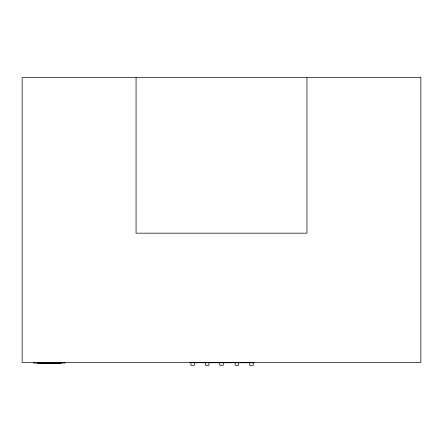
<?xml version="1.0" encoding="UTF-8"?>
<svg xmlns="http://www.w3.org/2000/svg" width="443" height="443" viewBox="0 0 443 443"><rect width="100%" height="100%" fill="white"/><g stroke="black" fill="none" stroke-linecap="round" stroke-linejoin="round"><path stroke-width="0.66" d="M189.709 362.756L254.492 362.756M37.478 363.321L61.206 363.321M306.938 77.686L306.938 233.179L136.062 233.179L136.062 77.686M253.208 362.468L253.208 365.314L249.78 365.314L249.78 362.468M238.639 362.468L238.639 365.314L235.211 365.314L235.211 362.468M223.217 362.468L223.217 365.314L219.783 365.314L219.783 362.468M208.93 362.468L208.93 365.314L205.502 365.314L205.502 362.468M194.361 362.468L194.361 365.314L190.933 365.314L190.933 362.468M64.966 362.468L64.966 363.038L33.541 363.038L33.541 362.468M420.85 77.686L22.15 77.686L22.15 362.468L420.85 362.468L420.85 77.686"/></g></svg>
